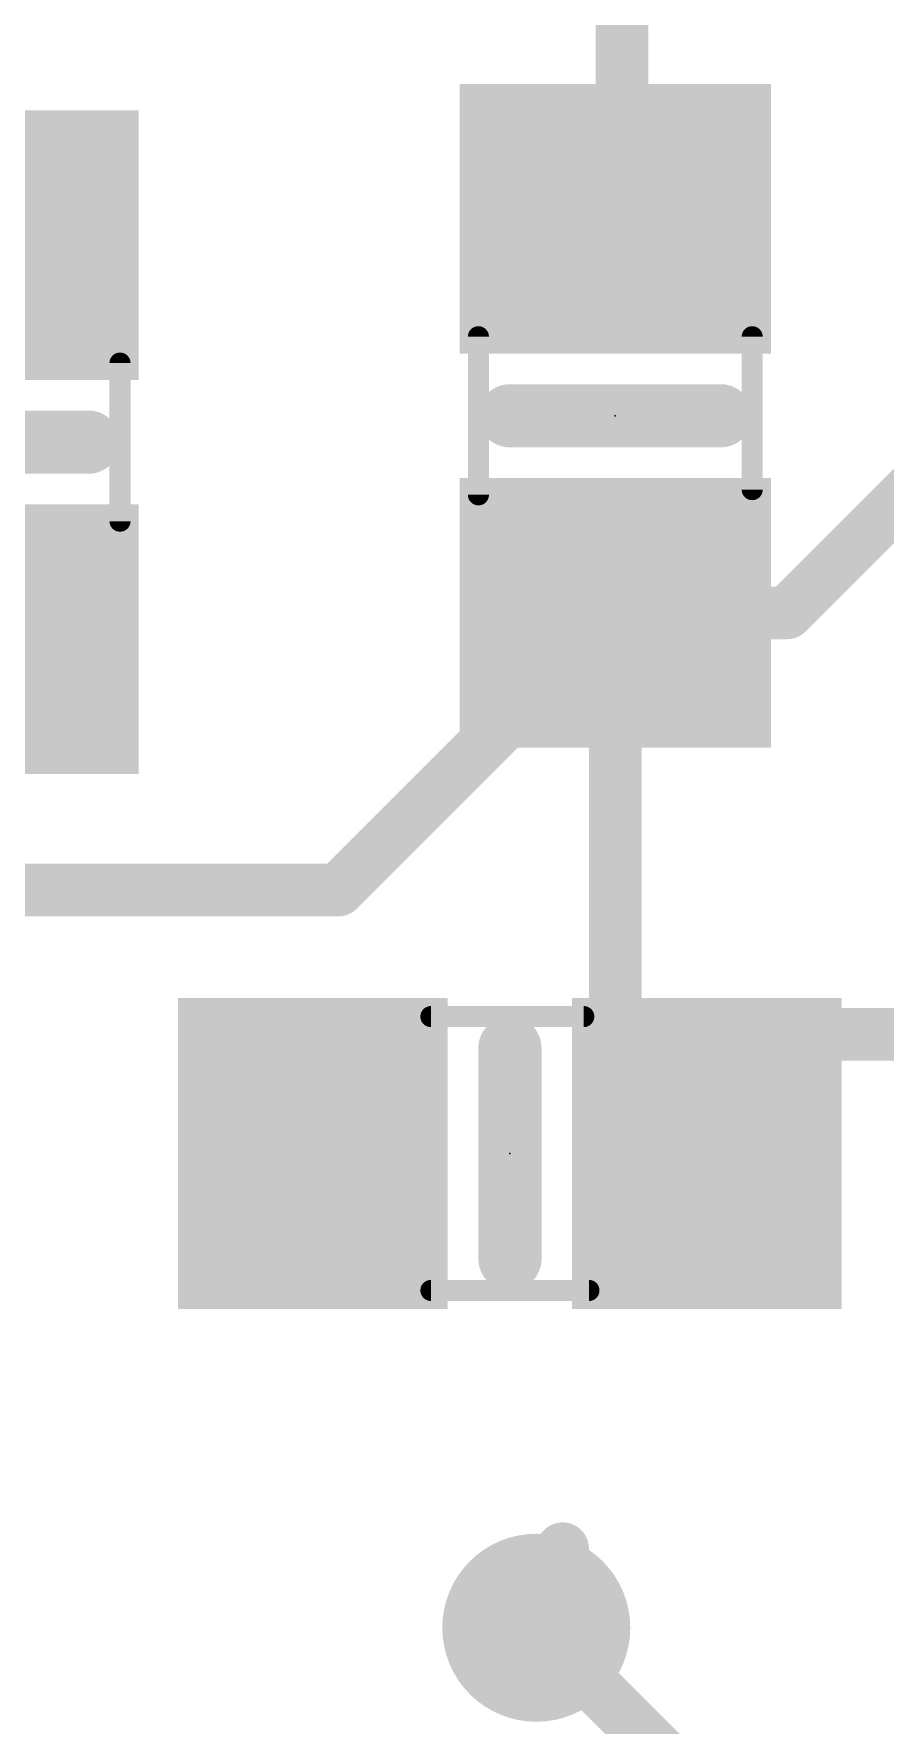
# Model space of a CAD drawing. Extents: x -6.7 to 68.6, y -6.2 to 53.6.
# Drawn here: x 20.31 to 24.42, y 11.09 to 19.24 of the extents above; entities that cross this region are included whole.
import ezdxf

# ---------------------------------------------------------------- set-up
doc = ezdxf.new("R2010")
doc.units = 0
for name, color, linetype in [('1', 12, 'CONTINUOUS'), ('16', 132, 'CONTINUOUS'), ('18', 110, 'CONTINUOUS'), ('21', 40, 'CONTINUOUS'), ('23', 40, 'CONTINUOUS'), ('51', 253, 'CONTINUOUS')]:
    doc.layers.add(name, color=color, linetype=linetype)

# ---------------------------------------------------------------- blocks, each defined once
blk = doc.blocks.new('RECT')
blk.add_solid([(-0.5, -0.5), (0.5, -0.5), (-0.5, 0.5), (0.5, 0.5)])
blk = doc.blocks.new('ROUNDV')
at = {"const_width": 0.5}
blk.add_lwpolyline([(0, -0.25, 1), (0, 0.25, 1), (0, -0.25)], format="xyb", dxfattribs=at)

msp = doc.modelspace()

# ---------------------------------------------------------------- linework, layer by layer
at = {"layer": '1', "const_width": 0.254}
for points in [[(23.147, 18.382), (23.147, 20.578)], [(23.114, 18.349), (23.147, 18.382)], [(24.638, 17.145), (23.942, 16.449)], [(21.778, 15.113), (23.114, 16.449)], [(23.114, 16.449), (23.114, 14.285)], [(23.942, 16.449), (23.114, 16.449)], [(18.98, 15.113), (21.778, 15.113)], [(23.556, 13.843), (24.13, 14.417)], [(24.13, 14.417), (25.4969, 14.417)], [(23.114, 14.285), (23.556, 13.843)], [(23.556, 13.65), (23.556, 13.843)], [(22.733, 11.811), (22.86, 11.938)], [(22.733, 11.557), (22.733, 11.811)]]:
    msp.add_lwpolyline(points, dxfattribs=at)
at = {"layer": '1', "const_width": 0.127}
for points in [[(23.1919, 18.3371, 1), (23.1021, 18.4269)], [(23.0691, 18.3939, 1), (23.1589, 18.3041)], [(23.0835, 18.382, 1), (23.2105, 18.382)], [(23.1775, 16.449, 1), (23.0505, 16.449)], [(23.114, 16.5125, 1), (23.114, 16.3855)], [(23.1589, 16.4041, 1), (23.0691, 16.4939)], [(23.8971, 16.4939, 1), (23.9869, 16.4041)], [(23.942, 16.3855, 1), (23.942, 16.5125)], [(21.7331, 15.1579, 1), (21.8229, 15.0681)], [(21.778, 15.0495, 1), (21.778, 15.1765)], [(24.13, 14.4805, 1), (24.13, 14.3535)], [(24.1749, 14.3721, 1), (24.0851, 14.4619)], [(23.1589, 14.3299, 1), (23.0691, 14.2401)], [(23.0505, 14.285, 1), (23.1775, 14.285)], [(23.6195, 13.843, 1), (23.4925, 13.843)], [(23.5111, 13.8879, 1), (23.6009, 13.7981)], [(23.5111, 13.7981, 1), (23.6009, 13.8879)], [(23.4925, 13.65, 1), (23.6195, 13.65)], [(22.9049, 11.8931, 1), (22.8151, 11.9829)], [(22.7965, 11.811, 1), (22.6695, 11.811)], [(22.6881, 11.8559, 1), (22.7779, 11.7661)], [(22.6695, 11.557, 1), (22.7965, 11.557)]]:
    msp.add_lwpolyline(points, format="xyb", dxfattribs=at)
at = {"layer": '16', "const_width": 0.254}
msp.add_lwpolyline([(23.495, 10.795), (22.733, 11.557)], dxfattribs=at)
at = {"layer": '16', "const_width": 0.127}
msp.add_lwpolyline([(22.7779, 11.6019, 1), (22.6881, 11.5121)], format="xyb", dxfattribs=at)
at = {"layer": '21', "const_width": 0.3048}
for points in [[(22.606, 17.399), (23.622, 17.399)], [(20.574, 17.272), (19.558, 17.272)], [(22.606, 13.335), (22.606, 14.351)]]:
    msp.add_lwpolyline(points, dxfattribs=at)
at = {"layer": '21', "const_width": 0.1524}
for points in [[(22.606, 17.4752, 1), (22.606, 17.3228)], [(23.622, 17.3228, 1), (23.622, 17.4752)], [(20.574, 17.1958, 1), (20.574, 17.3482)], [(22.6822, 14.351, 1), (22.5298, 14.351)], [(22.5298, 13.335, 1), (22.6822, 13.335)]]:
    msp.add_lwpolyline(points, format="xyb", dxfattribs=at)
at = {"layer": '23'}
for p in [(23.114, 17.399), (22.606, 13.843)]:
    msp.add_point(p, dxfattribs=at)
at = {"layer": '51', "const_width": 0.1016}
for points in [[(22.454, 17.018), (22.454, 17.78)], [(23.774, 17.043), (23.774, 17.78)], [(20.726, 17.653), (20.726, 16.891)], [(22.962, 14.503), (22.225, 14.503)], [(22.987, 13.183), (22.225, 13.183)]]:
    msp.add_lwpolyline(points, dxfattribs=at)
at = {"layer": '51', "const_width": 0.0508}
for points in [[(22.4794, 17.78, 1), (22.4286, 17.78)], [(23.7994, 17.78, 1), (23.7486, 17.78)], [(20.7514, 17.653, 1), (20.7006, 17.653)], [(22.4286, 17.018, 1), (22.4794, 17.018)], [(23.7486, 17.043, 1), (23.7994, 17.043)], [(20.7006, 16.891, 1), (20.7514, 16.891)], [(22.225, 14.5284, 1), (22.225, 14.4776)], [(22.962, 14.4776, 1), (22.962, 14.5284)], [(22.225, 13.2084, 1), (22.225, 13.1576)], [(22.987, 13.1576, 1), (22.987, 13.2084)]]:
    msp.add_lwpolyline(points, format="xyb", dxfattribs=at)

# ---------------------------------------------------------------- block references
at = {"layer": '1', "xscale": 1.3, "yscale": 1.5}
for p, rotation in [((23.114, 18.349), 90), ((20.066, 18.222), 270), ((23.114, 16.449), 90), ((20.066, 16.322), 270), ((21.656, 13.843), 180), ((23.556, 13.843), 180)]:
    msp.add_blockref('RECT', p, dxfattribs=dict(at, rotation=rotation))
at = {"layer": '18', "xscale": 0.9064, "yscale": 0.9064}
msp.add_blockref('ROUNDV', (22.733, 11.557), dxfattribs=at)
msp.add_blockref('ROUNDV', (22.733, 11.557), dxfattribs=at)
at = {"layer": '51', "xscale": 0.7501, "yscale": 1.4501}
for p, rotation in [((23.1129, 18.1297), 90), ((20.0672, 17.9892), 270), ((23.1129, 16.6819), 90), ((20.0672, 16.5414), 270), ((21.8754, 13.8419), 180), ((23.3232, 13.8419), 180)]:
    msp.add_blockref('RECT', p, dxfattribs=dict(at, rotation=rotation))

doc.saveas('drawing.dxf')
